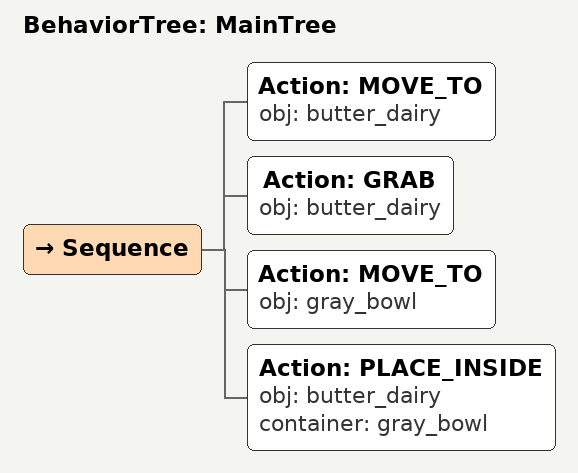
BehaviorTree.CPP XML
<root main_tree_to_execute="MainTree">
  <BehaviorTree ID="MainTree">
    <Sequence>
      <!-- Move to butter_dairy -->
      <Action ID="MOVE_TO" obj="butter_dairy" />
      <!-- Grab butter_dairy -->
      <Action ID="GRAB" obj="butter_dairy" />
      <!-- Move to gray_bowl -->
      <Action ID="MOVE_TO" obj="gray_bowl" />
      <!-- Place butter_dairy inside gray_bowl -->
      <Action ID="PLACE_INSIDE" obj="butter_dairy" container="gray_bowl" />
    </Sequence>
  </BehaviorTree>
</root>
